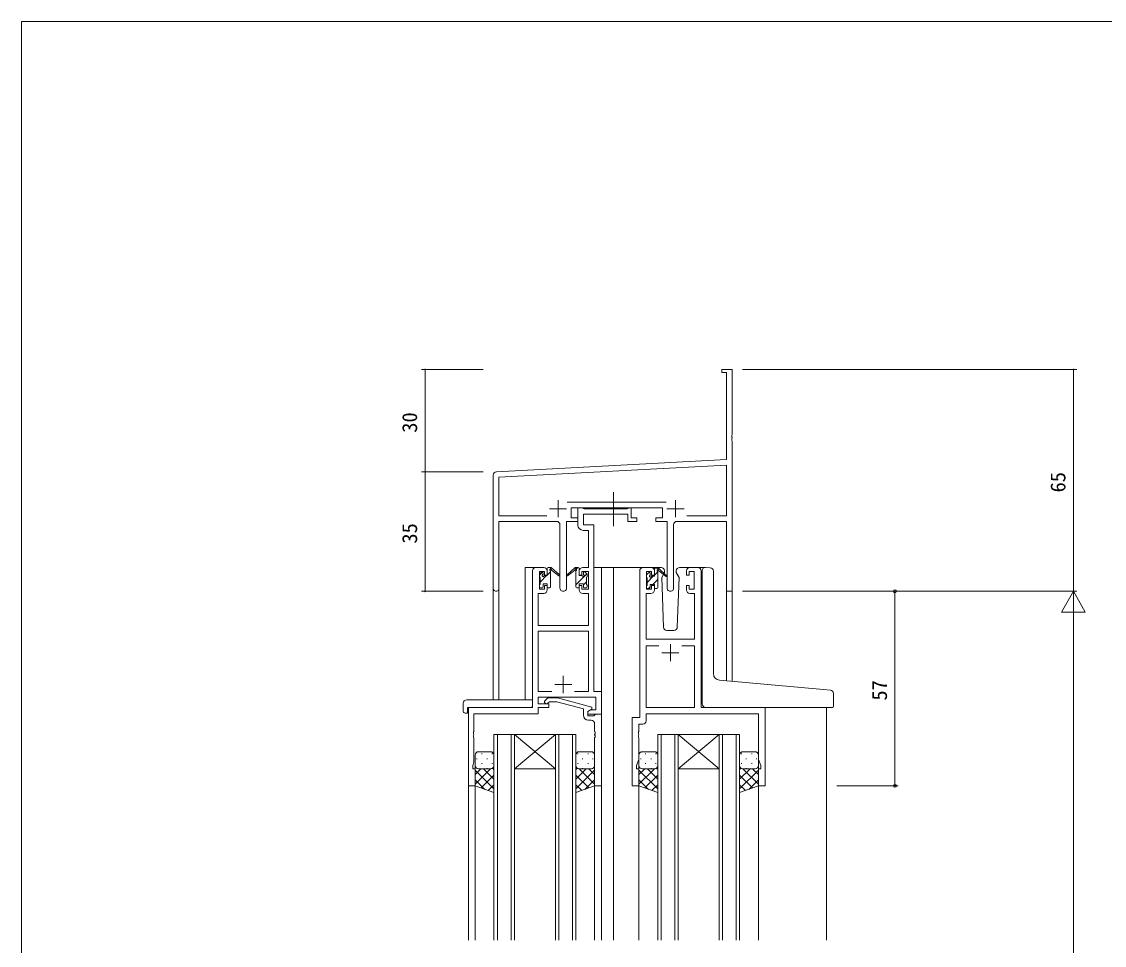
# Model space of a CAD drawing. Units: millimetres, scale not verified. Extents: x -567 to 567, y -403 to 403.
# Drawn here: x -562.7 to -245.4, y 128.3 to 399 of the extents above; entities that cross this region are included whole.
import ezdxf
from ezdxf.enums import TextEntityAlignment as Align

# ---------------------------------------------------------------- set-up
doc = ezdxf.new("R2010")
doc.units = ezdxf.units.MM
doc.header["$LTSCALE"] = 2
doc.linetypes.add('CHAIN2', pattern=[12, 9, -1, 1, -1])
for name, color, linetype, lineweight in [('0-1_USER1', 2, 'Continuous', 9), ('0-2_YKK_ZWAK', 4, 'Continuous', 9), ('0-3_YKK_11', 7, 'Continuous', 9), ('0-4_YKK_12', 6, 'Continuous', 9), ('0-5_YKK_13', 7, 'Continuous', 9)]:
    doc.layers.add(name, color=color, linetype=linetype, lineweight=lineweight)
doc.styles.add('ＭＳ ゴシック', font='')
doc.styles.get('ＭＳ ゴシック').set_extended_font_data('MS Gothic')

msp = doc.modelspace()

# ---------------------------------------------------------------- linework, layer by layer
at = {"layer": '0-1_USER1'}
for p, q in [((-415.21, 200.241), (-415.21, 239.054)), ((-412.01, 239.054), (-415.21, 239.054)), ((-395.011, 239.054), (-389.31, 239.054)), ((-392.81, 239.054), (-392.81, 129.804)), ((-389.81, 239.054), (-380.61, 239.054)), ((-389.31, 239.054), (-389.31, 129.804)), ((-364.61, 239.054), (-362.543, 239.054)), ((-424.51, 232.869), (-424.51, 200.241)), ((-422.88, 232.869), (-422.88, 200.241)), ((-356.14, 232.054), (-356.14, 205.793)), ((-354.51, 232.054), (-356.14, 232.054)), ((-354.51, 232.054), (-354.51, 205.651)), ((-431.81, 198.054), (-431.81, 129.804)), ((-428.71, 198.054), (-431.21, 198.054)), ((-326.81, 198.054), (-326.81, 129.804)), ((-423.31, 190.049), (-423.31, 129.804)), ((-419.31, 129.804), (-419.31, 190.049)), ((-418.31, 190.049), (-406.31, 190.049)), ((-418.31, 190.049), (-406.31, 180.049)), ((-406.31, 190.049), (-418.31, 180.049)), ((-405.31, 190.049), (-405.31, 129.804)), ((-401.31, 129.804), (-401.31, 190.049)), ((-375.31, 190.049), (-375.31, 129.804)), ((-371.31, 129.804), (-371.31, 190.049)), ((-370.31, 190.049), (-358.31, 190.049)), ((-370.31, 190.049), (-358.31, 180.049)), ((-358.31, 190.049), (-370.31, 180.049)), ((-357.31, 190.049), (-357.31, 129.804)), ((-353.31, 129.804), (-353.31, 190.049)), ((-418.31, 180.049), (-406.31, 180.049)), ((-370.31, 180.049), (-358.31, 180.049)), ((-429.81, 175.554), (-429.81, 129.804)), ((-394.81, 175.554), (-394.81, 129.804)), ((-381.81, 175.554), (-381.81, 129.804)), ((-346.81, 175.554), (-346.81, 129.804))]:
    msp.add_line(p, q, dxfattribs=at)
for points in [[(-424.31, 129.804), (-424.31, 190.049), (-418.31, 190.049), (-418.31, 129.804)], [(-406.31, 129.804), (-406.31, 190.049), (-400.31, 190.049), (-400.31, 129.804)], [(-376.31, 129.804), (-376.31, 190.049), (-370.31, 190.049), (-370.31, 129.804)], [(-358.31, 129.804), (-358.31, 190.049), (-352.31, 190.049), (-352.31, 129.804)]]:
    msp.add_lwpolyline(points, dxfattribs=at)
at = {"layer": '0-2_YKK_ZWAK', "linetype": 'CHAIN2'}
msp.add_line((-389.312, 251.124), (-389.312, 261.111), dxfattribs=at)
at = {"layer": '0-2_YKK_ZWAK'}
for p, q in [((-408.409, 239.054), (-407.619, 239.054)), ((-407.709, 238.554), (-407.709, 239.054)), ((-407.426, 238.983), (-405.243, 236.935)), ((-405.276, 236.59), (-407.416, 238.287)), ((-400.594, 238.983), (-402.777, 236.935)), ((-402.744, 236.59), (-400.604, 238.287)), ((-399.611, 239.054), (-400.401, 239.054)), ((-400.311, 238.554), (-400.311, 239.054)), ((-400.243, 238.542), (-399.732, 239.054)), ((-375.323, 239.054), (-378.31, 239.054)), ((-377.009, 238.854), (-376.219, 238.854)), ((-376.309, 238.354), (-376.309, 238.854)), ((-376.026, 238.783), (-373.843, 236.735)), ((-373.876, 236.39), (-376.016, 238.087)), ((-366.91, 239.054), (-369.897, 239.054)), ((-363.31, 206.42), (-363.31, 238.085)), ((-362.223, 239.082), (-361.01, 238.976)), ((-360.923, 238.968), (-361.01, 238.976)), ((-360.01, 207.964), (-360.01, 237.972)), ((-411.009, 236.756), (-410.055, 237.711)), ((-411.009, 236.354), (-411.009, 236.954)), ((-410.922, 237.166), (-410.422, 237.666)), ((-410.809, 234.711), (-408.867, 236.654)), ((-410.809, 234.054), (-410.809, 236.154)), ((-409.909, 237.454), (-409.909, 237.115)), ((-408.709, 236.811), (-407.709, 237.811)), ((-407.709, 233.354), (-407.709, 237.954)), ((-400.311, 233.354), (-400.311, 237.954)), ((-400.311, 233.985), (-397.114, 237.181)), ((-398.111, 237.454), (-398.111, 237.115)), ((-398.111, 233.94), (-397.211, 234.84)), ((-397.098, 237.166), (-397.598, 237.666)), ((-397.211, 234.054), (-397.211, 236.154)), ((-397.011, 236.354), (-397.011, 236.954)), ((-379.609, 236.154), (-379.609, 236.754)), ((-379.522, 236.966), (-379.022, 237.466)), ((-379.409, 234.68), (-377.636, 236.454)), ((-379.409, 233.854), (-379.409, 235.954)), ((-378.509, 237.254), (-378.509, 236.914)), ((-377.791, 234.054), (-376.309, 235.535)), ((-377.309, 236.78), (-376.311, 237.779)), ((-376.309, 233.154), (-376.309, 237.754)), ((-374.631, 236.989), (-375.152, 236.086)), ((-375.152, 236.086), (-374.644, 221.519)), ((-370.576, 221.519), (-370.068, 236.086)), ((-411.009, 233.354), (-411.009, 233.854)), ((-410.209, 233.054), (-410.709, 233.054)), ((-409.909, 234.254), (-409.909, 233.354)), ((-409.909, 234.254), (-408.709, 234.254)), ((-408.709, 234.254), (-408.709, 233.354)), ((-408.009, 233.054), (-408.409, 233.054)), ((-407.975, 233.056), (-407.711, 233.319)), ((-400.011, 233.054), (-399.611, 233.054)), ((-398.111, 234.254), (-399.311, 234.254)), ((-399.311, 234.254), (-399.311, 233.354)), ((-398.111, 234.254), (-398.111, 233.354)), ((-397.811, 233.054), (-397.311, 233.054)), ((-397.011, 233.354), (-397.011, 233.854)), ((-379.609, 233.154), (-379.609, 233.654)), ((-378.809, 232.854), (-379.309, 232.854)), ((-378.991, 232.854), (-378.509, 233.335)), ((-378.509, 234.054), (-378.509, 233.154)), ((-378.509, 234.054), (-377.309, 234.054)), ((-377.309, 234.054), (-377.309, 233.154)), ((-376.609, 232.854), (-377.009, 232.854)), ((-373.644, 220.554), (-371.576, 220.554)), ((-363.31, 199.052), (-363.31, 206.42)), ((-327.723, 203.307), (-358.184, 205.972)), ((-325.723, 203.132), (-327.723, 203.307)), ((-432.298, 200.241), (-413.011, 200.241)), ((-413.011, 199.241), (-413.011, 200.241)), ((-324.81, 198.352), (-324.81, 202.136)), ((-433.298, 199.241), (-433.298, 196.866)), ((-432.111, 197.754), (-432.111, 196.862)), ((-431.811, 198.054), (-413.511, 198.054)), ((-413.011, 199.241), (-413.011, 198.554)), ((-362.31, 198.052), (-327.81, 198.052)), ((-325.11, 198.052), (-327.81, 198.052)), ((-429.81, 184.054), (-429.81, 181.054)), ((-425.31, 185.054), (-428.81, 185.054)), ((-427.975, 184.389), (-427.775, 184.389)), ((-424.945, 184.389), (-424.745, 184.389)), ((-424.31, 181.054), (-424.31, 184.054)), ((-400.31, 181.054), (-400.31, 184.054)), ((-399.675, 184.389), (-399.875, 184.389)), ((-399.31, 185.054), (-395.81, 185.054)), ((-396.645, 184.389), (-396.845, 184.389)), ((-394.81, 184.054), (-394.81, 181.054)), ((-381.81, 184.054), (-381.81, 181.054)), ((-377.31, 185.054), (-380.81, 185.054)), ((-379.975, 184.389), (-379.775, 184.389)), ((-376.945, 184.389), (-376.745, 184.389)), ((-376.31, 181.054), (-376.31, 184.054)), ((-352.31, 181.054), (-352.31, 184.054)), ((-351.675, 184.389), (-351.875, 184.389)), ((-351.31, 185.054), (-347.81, 185.054)), ((-348.645, 184.389), (-348.845, 184.389)), ((-346.81, 184.054), (-346.81, 181.054)), ((-429.39, 182.974), (-429.19, 182.974)), ((-427.975, 181.559), (-427.775, 181.559)), ((-426.36, 182.974), (-426.16, 182.974)), ((-424.945, 181.559), (-424.745, 181.559)), ((-424.31, 181.033), (-424.31, 181.033)), ((-400.31, 181.033), (-400.31, 181.033)), ((-399.675, 181.559), (-399.875, 181.559)), ((-398.26, 182.974), (-398.46, 182.974)), ((-396.645, 181.559), (-396.845, 181.559)), ((-395.23, 182.974), (-395.43, 182.974)), ((-381.39, 182.974), (-381.19, 182.974)), ((-379.975, 181.559), (-379.775, 181.559)), ((-378.36, 182.974), (-378.16, 182.974)), ((-376.945, 181.559), (-376.745, 181.559)), ((-376.31, 181.033), (-376.31, 181.033)), ((-352.31, 181.033), (-352.31, 181.033)), ((-351.675, 181.559), (-351.875, 181.559)), ((-350.26, 182.974), (-350.46, 182.974)), ((-348.645, 181.559), (-348.845, 181.559)), ((-347.23, 182.974), (-347.43, 182.974)), ((-425.29, 180.054), (-429.81, 175.533)), ((-428.118, 180.054), (-429.81, 178.362)), ((-429.81, 179.685), (-424.31, 174.185)), ((-429.225, 180.144), (-429.19, 180.144)), ((-428.81, 180.054), (-425.31, 180.054)), ((-428.81, 180.054), (-425.31, 180.054)), ((-424.31, 178.205), (-428.088, 174.427)), ((-427.35, 180.054), (-424.31, 177.014)), ((-426.36, 180.144), (-426.16, 180.144)), ((-424.717, 180.249), (-424.31, 179.842)), ((-399.903, 180.249), (-400.31, 179.842)), ((-397.27, 180.054), (-400.31, 177.014)), ((-394.81, 179.685), (-400.31, 174.185)), ((-400.31, 178.205), (-396.532, 174.427)), ((-399.33, 180.054), (-394.81, 175.533)), ((-395.81, 180.054), (-399.31, 180.054)), ((-395.81, 180.054), (-399.31, 180.054)), ((-398.26, 180.144), (-398.46, 180.144)), ((-396.502, 180.054), (-394.81, 178.362)), ((-395.395, 180.144), (-395.43, 180.144)), ((-377.29, 180.054), (-381.81, 175.533)), ((-380.118, 180.054), (-381.81, 178.362)), ((-381.81, 179.685), (-376.31, 174.185)), ((-381.225, 180.144), (-381.19, 180.144)), ((-380.81, 180.054), (-377.31, 180.054)), ((-380.81, 180.054), (-377.31, 180.054)), ((-376.31, 178.205), (-380.088, 174.427)), ((-379.35, 180.054), (-376.31, 177.014)), ((-378.36, 180.144), (-378.16, 180.144)), ((-376.717, 180.249), (-376.31, 179.842)), ((-351.903, 180.249), (-352.31, 179.842)), ((-349.27, 180.054), (-352.31, 177.014)), ((-346.81, 179.685), (-352.31, 174.185)), ((-352.31, 178.205), (-348.532, 174.427)), ((-351.33, 180.054), (-346.81, 175.533)), ((-347.81, 180.054), (-351.31, 180.054)), ((-347.81, 180.054), (-351.31, 180.054)), ((-350.26, 180.144), (-350.46, 180.144)), ((-348.502, 180.054), (-346.81, 178.362)), ((-347.395, 180.144), (-347.43, 180.144)), ((-429.81, 176.857), (-426.976, 174.023)), ((-424.31, 175.377), (-426.014, 173.673)), ((-400.31, 175.377), (-398.607, 173.673)), ((-394.81, 176.857), (-397.644, 174.023)), ((-381.81, 176.857), (-378.976, 174.023)), ((-376.31, 175.377), (-378.014, 173.673)), ((-352.31, 175.377), (-350.607, 173.673)), ((-346.81, 176.857), (-349.644, 174.023))]:
    msp.add_line(p, q, dxfattribs=at)
for points in [[(-409.448, 236.654), (-408.709, 236.654), (-408.709, 238.754)], [(-398.572, 236.654), (-399.311, 236.654), (-399.311, 238.754)], [(-378.048, 236.454), (-377.309, 236.454), (-377.309, 238.554)], [(-374.324, 238.088), (-374.305, 237.554), (-374.449, 237.304)], [(-370.068, 236.086), (-370.915, 237.554), (-370.896, 238.088)], [(-432.298, 196.362), (-432.111, 196.362), (-432.111, 196.862)], [(-424.31, 181.054), (-424.31, 173.054), (-429.81, 175.054), (-429.81, 181.054)], [(-400.31, 181.054), (-400.31, 173.054), (-394.81, 175.054), (-394.81, 181.054)], [(-376.31, 181.054), (-376.31, 173.054), (-381.81, 175.054), (-381.81, 181.054)], [(-352.31, 181.054), (-352.31, 173.054), (-346.81, 175.054), (-346.81, 181.054)]]:
    msp.add_lwpolyline(points, dxfattribs=at)
for centre, radius, start, end in [((-408.409, 238.754), 0.3, 90, 180), ((-407.709, 238.354), 0.2, 20.88332, 233.1301), ((-408.009, 237.954), 0.3, 0, 53.1301), ((-407.619, 238.754), 0.3, 49.89741, 90), ((-407.242, 238.532), 0.3, 200.88332, 234.62002), ((-400.778, 238.532), 0.3, 305.37998, 339.11668), ((-400.401, 238.754), 0.3, 90, 130.10259), ((-400.311, 238.354), 0.2, 306.8699, 159.11668), ((-400.011, 237.954), 0.3, 126.8699, 180), ((-399.611, 238.754), 0.3, 0, 90), ((-377.009, 238.554), 0.3, 90, 180), ((-376.309, 238.154), 0.2, 20.88332, 233.1301), ((-376.609, 237.754), 0.3, 0, 53.1301), ((-376.219, 238.554), 0.3, 49.89741, 90), ((-375.842, 238.332), 0.3, 200.88332, 234.62002), ((-375.323, 238.054), 1, 2, 90), ((-369.897, 238.054), 1, 90, 178), ((-362.31, 238.085), 1, 85, 180), ((-361.01, 237.972), 1, 0, 85), ((-410.709, 236.954), 0.3, 135, 180), ((-410.809, 236.354), 0.2, 180, 270), ((-410.209, 237.454), 0.3, 0, 135), ((-409.909, 236.654), 0.25, 123.05573, 326.94427), ((-410.209, 237.115), 0.3, 303.05573, 0), ((-409.448, 236.354), 0.3, 90, 146.94427), ((-405.16, 236.754), 0.2, 234.62002, 114.62002), ((-402.86, 236.754), 0.2, 65.37998, 305.37998), ((-398.572, 236.354), 0.3, 33.05573, 90), ((-398.111, 236.654), 0.25, 213.05573, 56.94427), ((-397.811, 237.454), 0.3, 45, 180), ((-397.811, 237.115), 0.3, 180, 236.94427), ((-397.211, 236.354), 0.2, 270, 0), ((-397.311, 236.954), 0.3, 0, 45), ((-379.309, 236.754), 0.3, 135, 180), ((-379.409, 236.154), 0.2, 180, 270), ((-378.809, 237.254), 0.3, 0, 135), ((-378.509, 236.454), 0.25, 123.05573, 326.94427), ((-378.809, 236.914), 0.3, 303.05573, 0), ((-378.048, 236.154), 0.3, 90, 146.94427), ((-373.76, 236.554), 0.2, 234.62002, 114.62002), ((-410.809, 233.854), 0.2, 90, 180), ((-410.709, 233.354), 0.3, 180, 270), ((-410.209, 233.354), 0.3, 270, 0), ((-408.409, 233.354), 0.3, 180, 270), ((-408.009, 233.354), 0.3, 270, 0), ((-400.011, 233.354), 0.3, 180, 270), ((-399.611, 233.354), 0.3, 270, 0), ((-397.811, 233.354), 0.3, 180, 270), ((-397.311, 233.354), 0.3, 270, 0), ((-397.211, 233.854), 0.2, 0, 90), ((-379.409, 233.654), 0.2, 90, 180), ((-379.309, 233.154), 0.3, 180, 270), ((-378.809, 233.154), 0.3, 270, 0), ((-377.009, 233.154), 0.3, 180, 270), ((-376.609, 233.154), 0.3, 270, 0), ((-373.644, 221.554), 1, 182, 270), ((-371.576, 221.554), 1, 270, 358), ((-358.01, 207.964), 2, 180, 265), ((-325.81, 202.136), 1, 0, 85), ((-432.298, 199.241), 1, 90.00511, 180), ((-432.871, 196.838), 0.427, 176.2506, 225.91697), ((-431.811, 197.754), 0.3, 90, 180), ((-413.511, 198.554), 0.5, 270, 0), ((-362.31, 199.052), 1, 180, 224.427), ((-362.31, 199.052), 1, 224.427, 270), ((-325.11, 198.352), 0.3, 270, 0), ((-432.525, 197.508), 1.168, 236.65907, 281.21635), ((-428.81, 184.054), 1, 90.0001, 180.0001), ((-425.31, 184.054), 1, 0.0001, 90.0001), ((-399.31, 184.054), 1, 89.9999, 179.9999), ((-395.81, 184.054), 1, 359.9999, 89.9999), ((-380.81, 184.054), 1, 90.0001, 180.0001), ((-377.31, 184.054), 1, 0.0001, 90.0001), ((-351.31, 184.054), 1, 89.9999, 179.9999), ((-347.81, 184.054), 1, 359.9999, 89.9999), ((-428.81, 181.054), 1, 180.0001, 270.0001), ((-428.81, 181.054), 1, 180.0001, 270.0001), ((-425.31, 181.054), 1, 270.0001, 0.0001), ((-425.31, 181.054), 1, 270.0001, 0.0001), ((-399.31, 181.054), 1, 179.9999, 269.9999), ((-399.31, 181.054), 1, 179.9999, 269.9999), ((-395.81, 181.054), 1, 269.9999, 359.9999), ((-395.81, 181.054), 1, 269.9999, 359.9999), ((-380.81, 181.054), 1, 180.0001, 270.0001), ((-380.81, 181.054), 1, 180.0001, 270.0001), ((-377.31, 181.054), 1, 270.0001, 0.0001), ((-377.31, 181.054), 1, 270.0001, 0.0001), ((-351.31, 181.054), 1, 179.9999, 269.9999), ((-351.31, 181.054), 1, 179.9999, 269.9999), ((-347.81, 181.054), 1, 269.9999, 359.9999), ((-347.81, 181.054), 1, 269.9999, 359.9999)]:
    msp.add_arc(centre, radius, start, end, dxfattribs=at)
at = {"layer": '0-3_YKK_11'}
for p, q in [((-424.51, 232.869), (-424.51, 266.105)), ((-405.51, 258.754), (-405.51, 253.754)), ((-402.818, 258.184), (-373.802, 258.184)), ((-371.11, 258.754), (-371.11, 253.754)), ((-408.01, 256.254), (-403.01, 256.254)), ((-373.61, 256.254), (-368.61, 256.254)), ((-367.76, 254.184), (-356.14, 254.184)), ((-404.96, 233.004), (-404.96, 251.554)), ((-371.66, 251.554), (-371.66, 233.004)), ((-412.011, 239.054), (-409.711, 239.054)), ((-381.61, 195.054), (-381.61, 238.054)), ((-380.61, 239.054), (-378.31, 239.054)), ((-366.91, 239.054), (-364.61, 239.054)), ((-372.61, 216.554), (-372.61, 211.554)), ((-369.26, 216.124), (-365.54, 216.124)), ((-370.11, 214.054), (-375.11, 214.054)), ((-404.011, 207.254), (-404.011, 202.254)), ((-406.511, 204.754), (-401.511, 204.754)), ((-407.361, 202.684), (-411.381, 202.684)), ((-395.81, 194.254), (-396.61, 194.254))]:
    msp.add_line(p, q, dxfattribs=at)
for points in [[(-423.562, 267.103), (-356.14, 270.637), (-356.14, 296.154), (-357.51, 296.154), (-357.51, 297.054), (-354.51, 297.054), (-354.51, 278.012), (-354.63, 277.828), (-354.63, 277.279), (-354.51, 277.095), (-354.51, 277.012), (-354.63, 276.828), (-354.63, 276.279), (-354.51, 276.095), (-354.51, 232.054), (-356.14, 232.054), (-356.14, 252.554), (-370.66, 252.554)], [(-367.76, 254.184), (-356.14, 254.184), (-356.14, 269.004), (-422.88, 265.507), (-422.88, 254.184), (-408.86, 254.184)], [(-373.56, 233.004), (-373.56, 252.554), (-376.91, 252.554), (-376.91, 253.554), (-374.91, 253.554), (-374.91, 256.554), (-401.71, 256.554), (-401.71, 253.554), (-399.71, 253.554), (-399.71, 252.554), (-403.06, 252.554), (-403.06, 233.004)], [(-399.711, 251.424), (-399.711, 256.554), (-398.381, 256.554), (-398.106, 256.374), (-397.922, 256.254), (-385.269, 256.254), (-385.086, 256.374), (-384.811, 256.554), (-384.111, 256.554), (-384.111, 253.554), (-382.411, 253.554), (-382.411, 252.554), (-385.111, 252.554), (-385.111, 254.624), (-398.081, 254.624), (-398.081, 251.554), (-395.011, 251.554)], [(-395.011, 251.554), (-395.011, 202.684), (-392.811, 202.684), (-392.811, 196.054), (-396.811, 196.054), (-396.811, 196.854), (-395.945, 197.354), (-394.441, 197.354), (-394.441, 201.054), (-411.381, 201.054), (-411.381, 199.054), (-408.211, 199.054), (-408.211, 198.054), (-411.381, 198.054), (-411.381, 196.154), (-430.181, 196.154), (-430.181, 191.012), (-430.301, 190.829), (-430.301, 190.279), (-430.181, 190.095), (-430.181, 190.012), (-430.301, 189.829), (-430.301, 189.279), (-430.181, 189.095), (-430.181, 181.96), (-430.511, 181.054), (-430.511, 180.054), (-429.811, 180.054), (-429.811, 175.054), (-431.811, 175.054), (-431.811, 198.054), (-413.011, 198.054), (-413.011, 238.054)], [(-405.96, 252.554), (-422.88, 252.554), (-422.88, 232.869)], [(-398.311, 239.054), (-396.641, 239.054), (-396.641, 249.924), (-398.211, 249.924)], [(-408.711, 238.054), (-408.711, 236.754), (-409.511, 236.754), (-409.511, 237.854), (-411.011, 237.854), (-411.011, 232.654), (-409.511, 232.654), (-409.511, 233.754), (-408.711, 233.754), (-408.711, 232.454)], [(-399.311, 232.454), (-399.311, 233.754), (-398.511, 233.754), (-398.511, 232.654), (-396.641, 232.654), (-396.641, 237.854), (-398.511, 237.854), (-398.511, 236.754), (-399.311, 236.754), (-399.311, 238.054)], [(-363.61, 238.054), (-363.61, 198.054), (-344.81, 198.054), (-344.81, 175.054), (-346.81, 175.054), (-346.81, 180.054), (-346.11, 180.054), (-346.11, 181.054), (-346.74, 182.784), (-346.74, 196.124), (-379.68, 196.124), (-379.68, 194.124)], [(-377.31, 238.054), (-377.31, 236.754), (-378.11, 236.754), (-378.11, 237.854), (-379.61, 237.854), (-379.61, 232.654), (-378.11, 232.654), (-378.11, 233.754), (-377.31, 233.754), (-377.31, 232.454)], [(-367.91, 232.454), (-367.91, 233.754), (-367.11, 233.754), (-367.11, 232.654), (-365.61, 232.654), (-365.61, 237.854), (-367.11, 237.854), (-367.11, 236.754), (-367.91, 236.754), (-367.91, 238.054)], [(-409.711, 231.454), (-411.381, 231.454), (-411.381, 222.054), (-396.641, 222.054), (-396.641, 231.454), (-398.311, 231.454)], [(-378.31, 231.454), (-379.68, 231.454), (-379.68, 218.054), (-365.54, 218.054), (-365.54, 231.454), (-366.91, 231.454)], [(-407.361, 202.684), (-411.381, 202.684), (-411.381, 220.424), (-396.641, 220.424), (-396.641, 202.684), (-400.66, 202.684)], [(-369.26, 216.124), (-365.54, 216.124), (-365.54, 198.054), (-379.68, 198.054), (-379.68, 216.124), (-375.96, 216.124)], [(-409.334, 200.078), (-408.559, 200.854), (-405.714, 200.854), (-395.61, 198.146), (-395.61, 197.546), (-396.81, 196.854), (-396.81, 195.554), (-395.01, 195.554), (-394.81, 195.754), (-394.51, 196.054), (-392.81, 196.054)], [(-398.11, 195.754), (-398.11, 197.574), (-405.872, 199.654), (-408.062, 199.654), (-408.486, 199.229)], [(-392.81, 196.054), (-392.81, 175.054), (-394.81, 175.054), (-394.81, 189.095), (-394.69, 189.279), (-394.69, 189.829), (-394.81, 190.012), (-394.81, 190.095), (-394.69, 190.279), (-394.69, 190.829), (-394.81, 191.012), (-394.81, 193.254)], [(-380.68, 193.124), (-381.88, 193.124), (-381.88, 191.012), (-382, 190.829), (-382, 190.279), (-381.88, 190.095), (-381.88, 190.012), (-382, 189.829), (-382, 189.279), (-381.88, 189.095), (-381.88, 182.784), (-382.51, 181.054), (-382.51, 180.054), (-381.81, 180.054), (-381.81, 175.054), (-383.81, 175.054), (-383.81, 195.054), (-381.61, 195.054)]]:
    msp.add_lwpolyline(points, dxfattribs=at)
for centre, radius, start, end in [((-423.51, 266.105), 1, 93.00003, 180), ((-405.96, 251.554), 1, 0.00001, 89.99999), ((-398.211, 251.424), 1.5, 180.00001, 269.99999), ((-370.66, 251.554), 1, 90.00001, 179.99999), ((-412.011, 238.054), 1, 90.00001, 179.99999), ((-409.711, 238.054), 1, 0.00001, 89.99999), ((-398.311, 238.054), 1, 90.00001, 179.99999), ((-380.61, 238.054), 1, 90.00001, 179.99999), ((-378.31, 238.054), 1, 0.00001, 89.99999), ((-366.91, 238.054), 1, 90.00001, 179.99999), ((-364.61, 238.054), 1, 0.00001, 89.99999), ((-423.695, 232.869), 0.815, 179.99999, 0.00001), ((-409.711, 232.454), 1, 270.00001, 359.99999), ((-404.01, 233.004), 0.95, 179.99999, 0.00001), ((-398.311, 232.454), 1, 180.00001, 269.99999), ((-378.31, 232.454), 1, 270.00001, 359.99999), ((-372.61, 233.004), 0.95, 179.99999, 0.00001), ((-366.91, 232.454), 1, 180.00001, 269.99999), ((-408.91, 199.654), 0.6, 134.99999, 315.00001), ((-396.61, 195.754), 1.5, 180.00001, 269.99999), ((-395.81, 193.254), 1, 0.00001, 89.99999), ((-380.68, 194.124), 1, 270.00001, 359.99999)]:
    msp.add_arc(centre, radius, start, end, dxfattribs=at)
at = {"layer": '0-4_YKK_12'}
for p, q in [((-427.51, 297.054), (-445.51, 297.054)), ((-444.51, 267.054), (-444.51, 297.054)), ((-351.51, 297.054), (-253.51, 297.054)), ((-254.51, 232.054), (-254.51, 297.054)), ((-427.51, 267.054), (-445.51, 267.054)), ((-427.51, 267.054), (-445.51, 267.054)), ((-444.51, 267.054), (-444.51, 232.054)), ((-427.51, 232.054), (-445.51, 232.054)), ((-351.51, 232.054), (-253.51, 232.054)), ((-351.51, 232.054), (-253.51, 232.054)), ((-323.81, 232.054), (-305.81, 232.054)), ((-306.81, 175.054), (-306.81, 232.054)), ((-254.51, 232.054), (-258.01, 225.991)), ((-254.51, 232.054), (-251.01, 225.991)), ((-254.51, 232.054), (-254.51, 219.929)), ((-258.01, 225.991), (-251.01, 225.991)), ((-254.51, 225.054), (-254.51, -160.946)), ((-323.81, 175.054), (-305.81, 175.054))]:
    msp.add_line(p, q, dxfattribs=at)
for centre in [(-306.81, 232.054), (-306.81, 175.054)]:
    msp.add_circle(centre, 0.425, dxfattribs=at)
for centre, start, end in [((-444.51, 297.054), 90, 270), ((-444.51, 297.054), 270, 90), ((-254.51, 297.054), 90, 270), ((-254.51, 297.054), 270, 90), ((-444.51, 267.054), 90, 270), ((-444.51, 267.054), 90, 270), ((-444.51, 267.054), 270, 90), ((-444.51, 267.054), 270, 90), ((-444.51, 232.054), 90, 270), ((-444.51, 232.054), 270, 90)]:
    msp.add_arc(centre, 0.106, start, end, dxfattribs=at)
at = {"layer": '0-5_YKK_13'}
for p in [(537.274, 399), (-562.726, -351)]:
    msp.add_line(p, (-562.726, 399), dxfattribs=at)

# ---------------------------------------------------------------- texts
at = {"layer": '0-4_YKK_12', "style": 'ＭＳ ゴシック'}
for s, p in [('30', (-445.51, 278.534)), ('65', (-255.51, 261.034)), ('35', (-445.51, 246.034)), ('57', (-307.81, 200.034))]:
    msp.add_text(s, height=4.399, rotation=90, dxfattribs=at).set_placement(p, align=Align.BOTTOM_LEFT)

doc.saveas('drawing.dxf')
